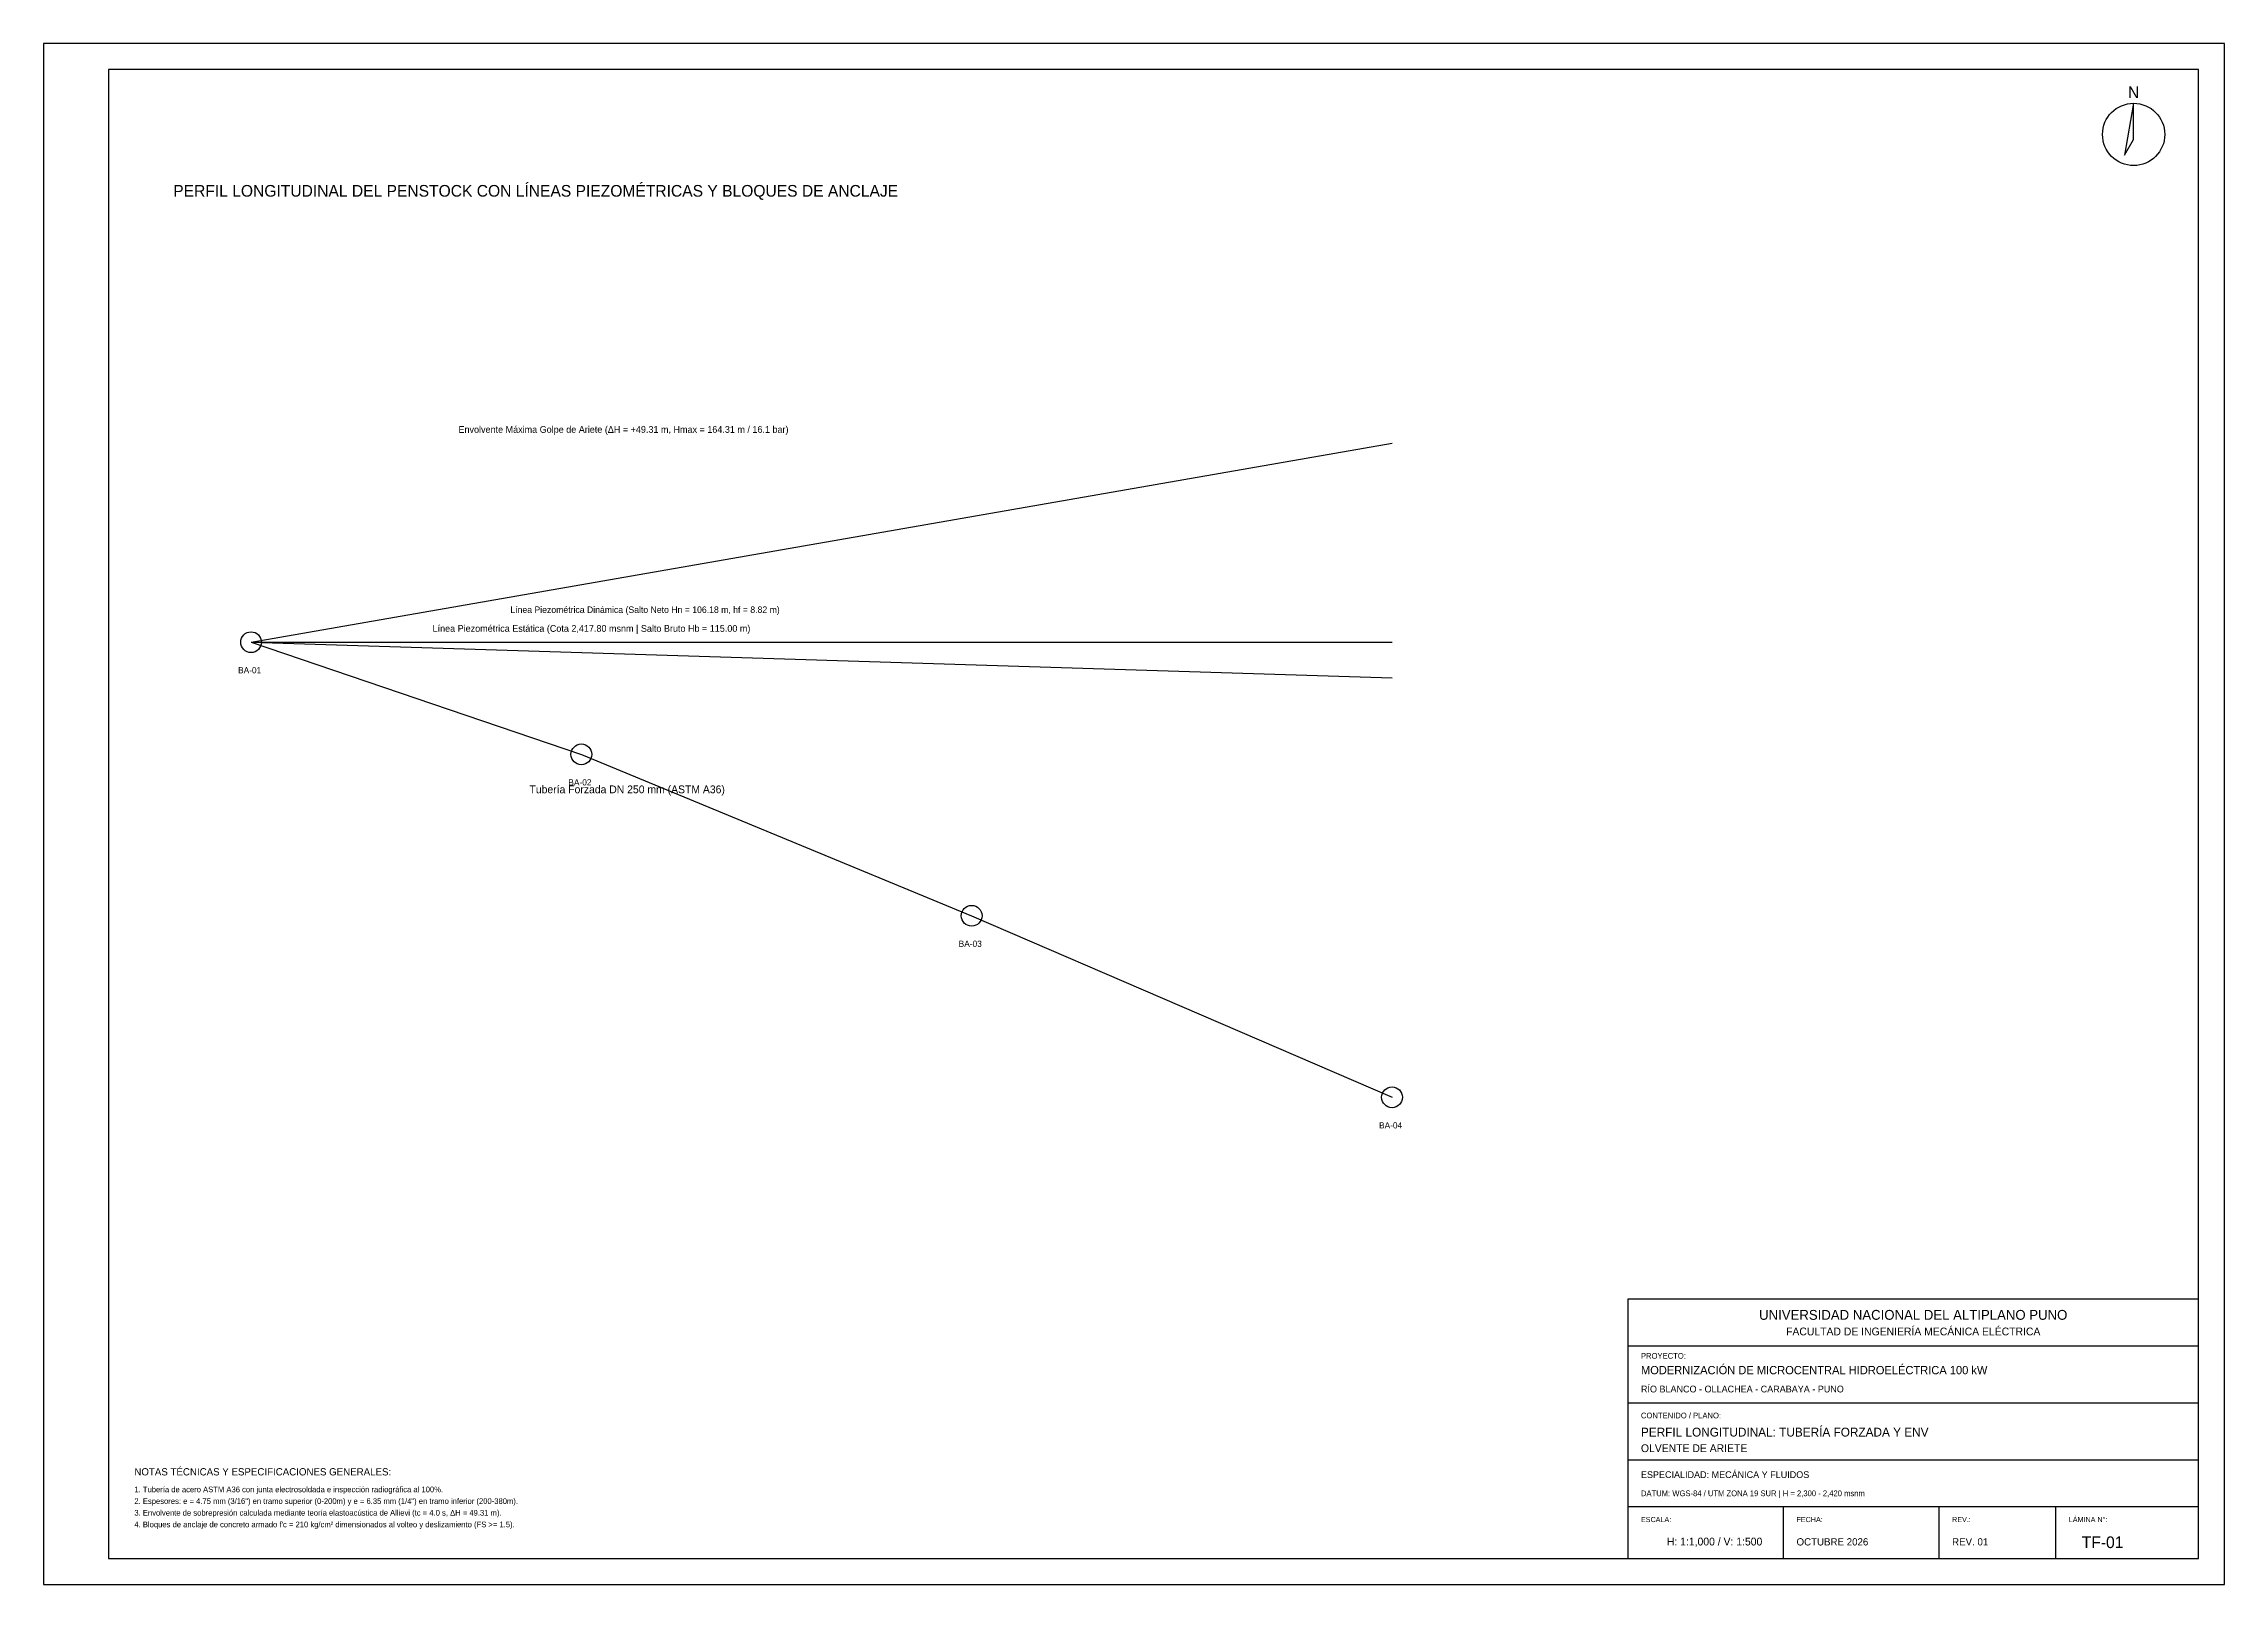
# Model space of a CAD drawing. Header units: metres. Extents: x 0 to 841, y 0 to 594.
import ezdxf
from ezdxf.enums import TextEntityAlignment as Align

# ---------------------------------------------------------------- set-up
doc = ezdxf.new("R2010")
doc.units = ezdxf.units.M
for name, color, linetype in [('0_CAJETIN', 2, 'Continuous'), ('0_MARCO_Y_BORDE', 4, 'Continuous'), ('0_TEXTOS_ROTULO', 7, 'Continuous'), ('CIVIL_CONCRETO', 4, 'Continuous'), ('COTAS_Y_NIVELES', 7, 'Continuous'), ('HIDRAULICA_AGUA', 5, 'Continuous'), ('MECANICA_TUBERIA', 6, 'Continuous'), ('NOTAS_TECNICAS', 7, 'Continuous')]:
    doc.layers.add(name, color=color, linetype=linetype)

msp = doc.modelspace()

# ---------------------------------------------------------------- linework, layer by layer
at = {"layer": '0_CAJETIN'}
for p, q in [((611, 92), (831, 92)), ((611, 70), (831, 70)), ((611, 48), (831, 48)), ((611, 30), (831, 30)), ((671, 10), (671, 30)), ((731, 10), (731, 30)), ((776, 10), (776, 30))]:
    msp.add_line(p, q, dxfattribs=at)
msp.add_lwpolyline([(611, 10), (831, 10), (831, 110), (611, 110), (611, 10)], close=True, dxfattribs=at)
at = {"layer": '0_MARCO_Y_BORDE'}
for points in [[(0, 0), (841, 0), (841, 594), (0, 594), (0, 0)], [(25, 10), (831, 10), (831, 584), (25, 584), (25, 10)], [(806, 571), (802.5, 551), (806, 557), (806, 571)]]:
    msp.add_lwpolyline(points, close=True, dxfattribs=at)
msp.add_circle((806, 559), 12, dxfattribs=at)
at = {"layer": '0_TEXTOS_ROTULO'}
msp.add_line((80, 363.24), (520, 439.95), dxfattribs=at)
at = {"layer": 'CIVIL_CONCRETO'}
for centre in [(80, 363.24), (207.37, 320), (357.89, 257.78), (520, 187.78)]:
    msp.add_circle(centre, 4, dxfattribs=at)
at = {"layer": 'COTAS_Y_NIVELES'}
msp.add_line((80, 363.24), (520, 363.24), dxfattribs=at)
at = {"layer": 'HIDRAULICA_AGUA'}
msp.add_line((80, 363.24), (520, 349.52), dxfattribs=at)
at = {"layer": 'MECANICA_TUBERIA'}
msp.add_lwpolyline([(80, 363.24), (207.37, 320), (357.89, 257.78), (520, 187.78)], dxfattribs=at)

# ---------------------------------------------------------------- texts
at = {"layer": '0_TEXTOS_ROTULO'}
for s, height, p in [('N', 4.5, (806, 573)), ('UNIVERSIDAD NACIONAL DEL ALTIPLANO PUNO', 3.8, (721, 102)), ('FACULTAD DE INGENIERÍA MECÁNICA ELÉCTRICA', 3, (721, 96))]:
    msp.add_text(s, height=height, dxfattribs=at).set_placement(p, align=Align.CENTER)
for s, height, p in [('PERFIL LONGITUDINAL DEL PENSTOCK CON LÍNEAS PIEZOMÉTRICAS Y BLOQUES DE ANCLAJE', 4.5, (50, 535)), ('Envolvente Máxima Golpe de Ariete (ΔH = +49.31 m, Hmax = 164.31 m / 16.1 bar)', 2.6, (160, 443.95)), ('PROYECTO:', 2.2, (616, 87)), ('MODERNIZACIÓN DE MICROCENTRAL HIDROELÉCTRICA 100 kW', 3.2, (616, 81)), ('RÍO BLANCO - OLLACHEA - CARABAYA - PUNO', 2.6, (616, 74)), ('CONTENIDO / PLANO:', 2.2, (616, 64)), ('PERFIL LONGITUDINAL: TUBERÍA FORZADA Y ENV', 3.4, (616, 57)), ('OLVENTE DE ARIETE', 3, (616, 51)), ('ESPECIALIDAD: MECÁNICA Y FLUIDOS', 2.6, (616, 41)), ('DATUM: WGS-84 / UTM ZONA 19 SUR | H = 2,300 - 2,420 msnm', 2.2, (616, 34)), ('ESCALA:', 2, (616, 24)), ('FECHA:', 2, (676, 24)), ('REV.:', 2, (736, 24)), ('LÁMINA N°:', 2, (781, 24)), ('H: 1:1,000 / V: 1:500', 3, (626, 15)), ('OCTUBRE 2026', 2.8, (676, 15)), ('REV. 01', 2.8, (736, 15)), ('TF-01', 4.5, (786, 14))]:
    msp.add_text(s, height=height, dxfattribs=at).set_placement(p)
at = {"layer": 'CIVIL_CONCRETO'}
for s, p in [('BA-01', (75, 351.24)), ('BA-02', (202.37, 308)), ('BA-03', (352.89, 245.78)), ('BA-04', (515, 175.78))]:
    msp.add_text(s, height=2.4, dxfattribs=at).set_placement(p)
at = {"layer": 'COTAS_Y_NIVELES'}
msp.add_text('Línea Piezométrica Estática (Cota 2,417.80 msnm | Salto Bruto Hb = 115.00 m)', height=2.6, dxfattribs=at).set_placement((150, 367.24))
at = {"layer": 'HIDRAULICA_AGUA'}
msp.add_text('Línea Piezométrica Dinámica (Salto Neto Hn = 106.18 m, hf = 8.82 m)', height=2.5, dxfattribs=at).set_placement((180, 374.52))
at = {"layer": 'MECANICA_TUBERIA'}
msp.add_text('Tubería Forzada DN 250 mm (ASTM A36)', height=3, dxfattribs=at).set_placement((187.37, 305))
at = {"layer": 'NOTAS_TECNICAS'}
for s, height, p in [('NOTAS TÉCNICAS Y ESPECIFICACIONES GENERALES:', 2.8, (35, 42)), ('1. Tubería de acero ASTM A36 con junta electrosoldada e inspección radiográfica al 100%.', 2.2, (35, 35.5)), ('3. Envolvente de sobrepresión calculada mediante teoría elastoacústica de Allievi (tc = 4.0 s, ΔH = 49.31 m).', 2.2, (35, 26.5)), ('2. Espesores: e = 4.75 mm (3/16") en tramo superior (0-200m) y e = 6.35 mm (1/4") en tramo inferior (200-380m).', 2.2, (35, 31)), ("4. Bloques de anclaje de concreto armado f'c = 210 kg/cm² dimensionados al volteo y deslizamiento (FS >= 1.5).", 2.2, (35, 22))]:
    msp.add_text(s, height=height, dxfattribs=at).set_placement(p)

doc.saveas('drawing.dxf')
